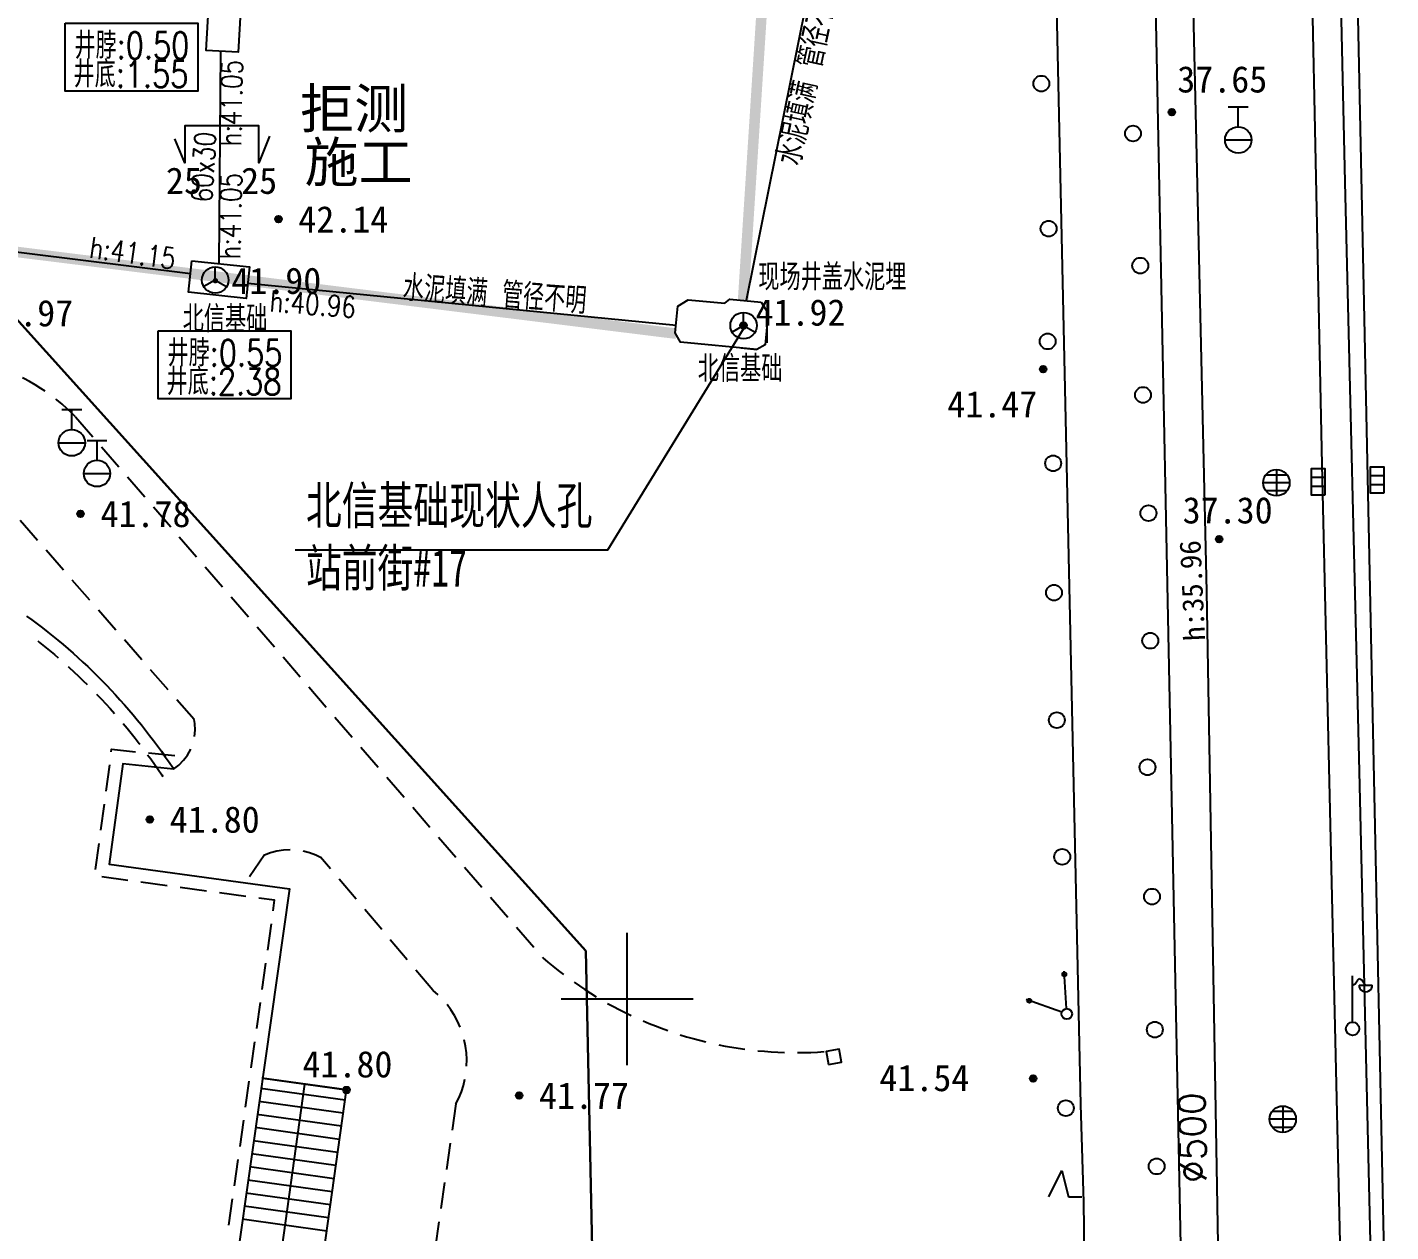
# Model space of a CAD drawing. Extents: x 501830 to 502977, y 299930 to 300245.
# Drawn here: x 502577.3 to 502628.9, y 300041.2 to 300086.7 of the extents above; entities that cross this region are included whole.
import ezdxf
from ezdxf.enums import TextEntityAlignment as Align
from ezdxf.lldxf.tags import DXFTag

# ---------------------------------------------------------------- set-up
doc = ezdxf.new("R2010")
doc.units = 0
doc.linetypes.add('2312', pattern=[0.3, 0.2, -0.1])
doc.linetypes.add('444', pattern=[0.3, 0.2, -0.1])
for name, color, linetype in [('BJ02', 7, 'Continuous'), ('BJ03', 7, 'Continuous'), ('BJ04', 7, 'Continuous'), ('BJ05', 7, 'Continuous'), ('BJ08', 7, 'Continuous'), ('BJ09', 7, 'Continuous'), ('TK', 7, 'Continuous'), ('新建北信', 13, 'Continuous'), ('燃气注记', 6, 'Continuous'), ('燃气管线', 6, 'Continuous'), ('燃气高程表', 6, 'Continuous'), ('电信井', 3, 'Continuous'), ('电信断面图及编号', 3, 'Continuous'), ('电信注记', 3, 'Continuous'), ('电信管线', 3, 'Continuous'), ('电信高程表', 3, 'Continuous')]:
    doc.layers.add(name, color=color, linetype=linetype)
doc.layers.add('道路红线', color=11, linetype='Continuous', lineweight=30)
doc.styles.add('HZ', font='simplex.shx', dxfattribs={"bigfont": 'hztxt'})
doc.styles.add('HZTXT', font='romans', dxfattribs={"width": 0.7, "height": 4, "bigfont": 'HZTXT'})
doc.styles.get("Standard").update_dxf_attribs({"font": 'SIMFANG.TTF'})
doc.styles.add('粗等线', font='SIMHEI.TTF')
doc.linetypes.add('45003', pattern='A,1e-05,[136,bjxx.shx,S=0.075,R=0,X=-1e-05,Y=0],0.15', length=0.15001)
tags = doc.linetypes.add('DX', pattern='A,15,-5,[130,ltypeshp.shx,S=1,R=330,X=0,Y=0],-5,15', length=40).pattern_tags.tags
tags[16:17] = [DXFTag(74, 4), DXFTag(75, 0), DXFTag(340, '0'), DXFTag(46, 1.0), DXFTag(50, 0.0), DXFTag(44, 0.0), DXFTag(45, 0.0)]
tags[14:15] = [DXFTag(74, 4), DXFTag(75, 0), DXFTag(340, '0'), DXFTag(46, 1.0), DXFTag(50, 0.0), DXFTag(44, 0.0), DXFTag(45, 0.0)]
tags[4:5] = [DXFTag(74, 4), DXFTag(75, 0), DXFTag(340, '0'), DXFTag(46, 1.0), DXFTag(50, 0.0), DXFTag(44, 0.0), DXFTag(45, 0.0)]
doc.linetypes.add('TRQZ', pattern='A,15,[130,ltypeshp.shx,S=0.6,R=0,X=0,Y=0],-2.5,[133,ltypeshp.shx,S=0.05,R=0,X=0,Y=0],-2.5,[130,ltypeshp.shx,S=0.6,R=0,X=0,Y=0],15', length=35)

# ---------------------------------------------------------------- blocks, each defined once
blk = doc.blocks.new('236')
blk.add_lwpolyline([(-0.5, -0.5), (0.5, -0.5), (0.5, 0.5), (-0.5, 0.5)], close=True)
blk = doc.blocks.new('831')
for radius in [0.25, 0.15, 0.05]:
    blk.add_circle((0, 0), radius)
blk = doc.blocks.new('5323')
for p, q in [((-0.75, 2.5), (0.75, 2.5)), ((0, 1), (0, 2.5)), ((-0.99, 0), (0.99, 0))]:
    blk.add_line(p, q)
blk.add_circle((0, 0), 1)
blk = doc.blocks.new('5443')
for p, q in [((1, 0), (-1, 0)), ((-0.8, 0.6), (0.8, 0.6)), ((0, 0.99), (0, -0.99)), ((-0.8, -0.6), (0.8, -0.6))]:
    blk.add_line(p, q)
blk.add_circle((0, 0), 1)
blk = doc.blocks.new('5444')
for p, q in [((-0.34, 0.5), (-0.34, -0.5)), ((0.34, 0.5), (0.34, -0.5))]:
    blk.add_line(p, q)
blk.add_lwpolyline([(-1, -0.5), (-1, 0.5), (1, 0.5), (1, -0.5)], close=True)
blk = doc.blocks.new('9371')
blk.add_circle((0, 0), 0.6)
blk = doc.blocks.new('9373')
for p, q in [((-1.5, 0), (-0.5, 2)), ((-0.5, 2), (0, 0)), ((0, 0), (1, 0))]:
    blk.add_line(p, q)
blk = doc.blocks.new('35211')
for p, q in [((0, 0.5), (0, 4)), ((0, 3.29), (0.19, 3.39)), ((0.19, 3.39), (0.39, 3.69)), ((0.39, 3.69), (0.49, 3.79)), ((0.49, 3.79), (0.69, 3.69)), ((0.49, 3.29), (1.49, 3.29)), ((0.69, 3.69), (0.89, 3.39)), ((0.89, 3.39), (0.99, 3.29))]:
    blk.add_line(p, q)
blk.add_circle((0, 0), 0.5)
blk.add_arc((0.99, 3.29), 0.5, 179, 0)
blk = doc.blocks.new('通信井')
for q in [(-0.433, -0.25), (0, 0.5), (0.433, -0.25)]:
    blk.add_line((0, 0), q)
at = {"lineweight": -3}
blk.add_circle((0, 0), 0.5, dxfattribs=at)
blk = doc.blocks.new('acfgw')
at = {"color": 4}
for p, q in [((0, -5), (0, 5)), ((-5, 0), (5, 0))]:
    blk.add_line(p, q, dxfattribs=at)
blk = doc.blocks.new('GC200')
at = {"linetype": 'Continuous', "const_width": 0.2, "flags": 128}
blk.add_lwpolyline([(-0.1, 0, 1), (0.1, 0, 1)], format="xyb", close=True, dxfattribs=at)

msp = doc.modelspace()

# ---------------------------------------------------------------- linework, layer by layer
at = {"layer": 'BJ02', "linetype": 'Continuous'}
msp.add_lwpolyline([(502577.301, 300064.477), (502577.503, 300064.33), (502577.703, 300064.18), (502577.902, 300064.028), (502578.099, 300063.874), (502578.294, 300063.718), (502578.487, 300063.56), (502578.679, 300063.399), (502578.869, 300063.236), (502579.056, 300063.072), (502579.243, 300062.905), (502579.427, 300062.736), (502579.609, 300062.565), (502579.79, 300062.391), (502579.968, 300062.216), (502580.144, 300062.039), (502580.319, 300061.86), (502580.491, 300061.679), (502580.662, 300061.496), (502580.83, 300061.312), (502580.996, 300061.125), (502581.161, 300060.936), (502581.323, 300060.746), (502581.483, 300060.554), (502581.64, 300060.36), (502581.796, 300060.164), (502581.949, 300059.967), (502582.101, 300059.768), (502582.249, 300059.567), (502582.396, 300059.364), (502582.541, 300059.16), (502582.683, 300058.955), (502582.822, 300058.747), (502582.858, 300058.694), (502580.942, 300058.891), (502580.427, 300055.095), (502585.569, 300054.389), (502587.237, 300054.16), (502584.471, 300034.606)], dxfattribs=at)
at = {"layer": 'BJ02', "linetype": 'Continuous', "flags": 128}
for points in [[(502577.719, 300063.537), (502577.789, 300063.482), (502577.979, 300063.329), (502578.168, 300063.175), (502578.356, 300063.018), (502578.491, 300062.901)], [(502578.866, 300062.571), (502578.907, 300062.534), (502579.087, 300062.37), (502579.265, 300062.203), (502579.441, 300062.032), (502579.593, 300061.884)], [(502579.944, 300061.528), (502579.959, 300061.513), (502580.127, 300061.336), (502580.295, 300061.157), (502580.458, 300060.977), (502580.621, 300060.795), (502580.622, 300060.793)], [(502580.948, 300060.414), (502581.097, 300060.237), (502581.25, 300060.047), (502581.403, 300059.855), (502581.553, 300059.662), (502581.574, 300059.634)], [(502580.5, 300059.349), (502580.512, 300059.438), (502581.417, 300059.345)], [(502581.873, 300059.234), (502581.99, 300059.073), (502582.132, 300058.873), (502582.27, 300058.674), (502582.407, 300058.468), (502582.444, 300058.413)], [(502582.909, 300059.191), (502581.914, 300059.294)], [(502580.432, 300058.853), (502580.298, 300057.862)], [(502580.231, 300057.367), (502580.096, 300056.376)], [(502580.029, 300055.881), (502579.895, 300054.89)], [(502580.138, 300054.63), (502581.128, 300054.494)], [(502581.624, 300054.426), (502582.614, 300054.29)], [(502583.11, 300054.222), (502584.1, 300054.086)], [(502584.596, 300054.018), (502585.587, 300053.882)], [(502586.615, 300053.332), (502586.672, 300053.733), (502586.082, 300053.814)], [(502586.545, 300052.837), (502586.405, 300051.847)], [(502586.335, 300051.352), (502586.195, 300050.362)], [(502586.125, 300049.867), (502585.985, 300048.877)], [(502585.915, 300048.381), (502585.775, 300047.391)], [(502585.705, 300046.896), (502585.564, 300045.906)], [(502587.805, 300046.78), (502586.086, 300034.446)], [(502589.389, 300046.556), (502586.197, 300047.001)], [(502586.225, 300047.004), (502589.389, 300046.556)], [(502589.336, 300046.173), (502586.144, 300046.618)], [(502587.678, 300034.288), (502589.389, 300046.556)], [(502589.267, 300045.678), (502586.075, 300046.123)], [(502585.494, 300045.411), (502585.354, 300044.421)], [(502589.198, 300045.183), (502586.005, 300045.628)], [(502589.129, 300044.688), (502585.936, 300045.133)], [(502589.059, 300044.192), (502585.867, 300044.638)], [(502585.284, 300043.926), (502585.144, 300042.936)], [(502588.99, 300043.697), (502585.798, 300044.142)], [(502588.921, 300043.202), (502585.729, 300043.647)], [(502588.783, 300042.212), (502585.591, 300042.657)], [(502588.852, 300042.707), (502585.66, 300043.152)], [(502585.074, 300042.441), (502584.934, 300041.45)], [(502588.714, 300041.716), (502585.522, 300042.162)], [(502588.645, 300041.221), (502585.453, 300041.666)]]:
    msp.add_lwpolyline(points, dxfattribs=at)
at = {"layer": 'BJ04', "linetype": 'Continuous', "flags": 128}
for points in [[(502617.923, 300183.726), (502618.182, 300172.354), (502619.043, 300133.154), (502621.176, 300027.563)], [(502627.247, 300027.703), (502626.27, 300070.213), (502623.897, 300183.674)], [(502625.587, 300183.66), (502628.859, 300027.738)]]:
    msp.add_lwpolyline(points, dxfattribs=at)
at = {"layer": 'BJ04', "linetype": '45003', "ltscale": 5, "flags": 128}
for points in [[(502625.189, 300171.598), (502625.978, 300142.288), (502626.355, 300122.48), (502626.629, 300102.707), (502627.118, 300080.888), (502627.667, 300058.6), (502628.164, 300037.051), (502628.413, 300027.738)], [(502613.39, 300108.436), (502613.39, 300106.657), (502615.809, 300106.482), (502617.129, 300046.009), (502617.245, 300042.32), (502617.3, 300038.32)]]:
    msp.add_lwpolyline(points, dxfattribs=at)
at = {"layer": 'BJ04', "linetype": '444', "ltscale": 5, "flags": 128}
for points in [[(502579.152, 300072.015), (502579.01, 300072.155), (502578.827, 300072.326), (502578.639, 300072.49), (502578.446, 300072.649), (502578.248, 300072.801), (502578.045, 300072.947), (502577.837, 300073.087), (502577.626, 300073.22), (502577.41, 300073.347), (502577.19, 300073.466), (502576.967, 300073.578), (502576.74, 300073.684), (502576.511, 300073.782), (502576.278, 300073.873), (502576.042, 300073.957), (502575.804, 300074.033), (502575.564, 300074.101), (502575.321, 300074.162), (502575.077, 300074.216), (502574.831, 300074.261), (502574.584, 300074.299), (502574.336, 300074.329)], [(502579.152, 300072.015), (502596.811, 300051.556)], [(502583.632, 300060.56), (502576.878, 300068.296)], [(502582.858, 300058.694), (502583.057, 300058.845), (502583.233, 300059.022), (502583.383, 300059.222), (502583.503, 300059.441), (502583.592, 300059.674), (502583.648, 300059.918), (502583.67, 300060.167), (502583.656, 300060.416), (502583.632, 300060.56)], [(502586.288, 300055.448), (502586.521, 300055.537), (502586.763, 300055.602), (502587.009, 300055.641), (502587.259, 300055.654), (502587.508, 300055.642), (502587.755, 300055.604), (502587.997, 300055.541), (502588.231, 300055.453), (502588.415, 300055.364)], [(502586.288, 300055.448), (502585.569, 300054.389)], [(502592.656, 300050.326), (502588.415, 300055.364)], [(502596.811, 300051.556), (502597.001, 300051.394), (502597.193, 300051.235), (502597.389, 300051.079), (502597.587, 300050.926), (502597.788, 300050.777), (502597.991, 300050.632), (502598.196, 300050.489), (502598.405, 300050.351), (502598.615, 300050.216), (502598.828, 300050.084), (502599.043, 300049.957), (502599.26, 300049.833), (502599.479, 300049.712), (502599.7, 300049.596), (502599.923, 300049.483), (502600.148, 300049.374), (502600.375, 300049.269), (502600.603, 300049.168), (502600.834, 300049.071), (502601.066, 300048.977), (502601.299, 300048.888), (502601.534, 300048.803), (502601.771, 300048.722), (502602.008, 300048.644), (502602.248, 300048.571), (502602.488, 300048.502), (502602.729, 300048.437), (502602.972, 300048.377), (502603.215, 300048.32), (502603.46, 300048.268), (502603.705, 300048.219), (502603.951, 300048.175), (502604.198, 300048.136), (502604.445, 300048.1), (502604.693, 300048.069), (502604.942, 300048.042), (502605.191, 300048.019), (502605.44, 300048), (502605.69, 300047.986), (502605.94, 300047.976), (502606.189, 300047.97), (502606.439, 300047.969), (502606.689, 300047.972), (502606.939, 300047.979), (502607.189, 300047.99), (502607.439, 300048.006), (502607.522, 300048.012)], [(502593.528, 300046.029), (502593.638, 300046.253), (502593.732, 300046.485), (502593.809, 300046.723), (502593.869, 300046.965), (502593.91, 300047.212), (502593.933, 300047.461), (502593.938, 300047.711), (502593.925, 300047.96), (502593.894, 300048.208), (502593.845, 300048.453), (502593.778, 300048.694), (502593.693, 300048.929), (502593.592, 300049.158), (502593.474, 300049.378), (502593.34, 300049.589), (502593.192, 300049.79), (502593.029, 300049.98), (502592.852, 300050.157), (502592.663, 300050.321), (502592.656, 300050.326)], [(502593.528, 300046.029), (502592.555, 300039.296)]]:
    msp.add_lwpolyline(points, dxfattribs=at)
at = {"layer": 'BJ05', "linetype": 'Continuous', "flags": 128}
for points in [[(502616.602, 300049.632), (502616.516, 300051.054)], [(502616.425, 300049.499), (502615.082, 300049.973)]]:
    msp.add_lwpolyline(points, dxfattribs=at)
at = {"layer": 'BJ05', "linetype": 'Continuous'}
for centre, radius in [((502616.523, 300050.929), 0.075), ((502615.2, 300049.931), 0.075), ((502616.614, 300049.432), 0.2), ((502616.614, 300049.432), 0.2)]:
    msp.add_circle(centre, radius, dxfattribs=at)
at = {"layer": '新建北信', "color": 40}
msp.add_line((502599.269, 300066.984), (502604.4, 300075.335), dxfattribs=at)
at = {"layer": '新建北信', "color": 41}
msp.add_line((502587.451, 300066.984), (502599.269, 300066.984), dxfattribs=at)
at = {"layer": '新建北信', "color": 40, "linetype": '2312', "ltscale": 8, "const_width": 0.4}
for points in [[(502604.382, 300076.412), (502607.582, 300126.172)], [(502516.027, 300085.798), (502601.853, 300075.156)]]:
    msp.add_lwpolyline(points, dxfattribs=at)
at = {"layer": '燃气管线', "linetype": 'TRQZ', "ltscale": 0.4}
for p, q in [((502621.91, 300065.4, 35.96), (502620.55, 300123.99, 37.52)), ((502622.68, 300020.71, 34.9), (502621.91, 300065.4, 35.96))]:
    msp.add_line(p, q, dxfattribs=at)
at = {"layer": '电信井', "linetype": 'Continuous', "flags": 128}
for points, elevation in [([(502585.417, 300087.996), (502585.291, 300085.8), (502584.093, 300085.869), (502584.219, 300088.065), (502585.417, 300087.996)], 84.75), ([(502583.542, 300077.913), (502585.73, 300077.678), (502585.601, 300076.485), (502583.414, 300076.72), (502583.542, 300077.913)], 41.939)]:
    msp.add_lwpolyline(points, dxfattribs=dict(at, elevation=elevation))
at = {"layer": '电信断面图及编号'}
msp.add_lwpolyline([(502586.477, 300082.623), (502586.083, 300081.621), (502586.083, 300083.016), (502583.284, 300083.011), (502583.285, 300081.62), (502582.908, 300082.522)], dxfattribs=at)
at = {"layer": '电信注记', "linetype": 'Continuous'}
for points in [[(502578.761, 300086.895), (502583.775, 300086.895), (502583.775, 300084.323), (502578.761, 300084.323)], [(502582.277, 300075.266), (502587.291, 300075.266), (502587.291, 300072.694), (502582.277, 300072.694)]]:
    msp.add_lwpolyline(points, close=True, dxfattribs=at)
at = {"layer": '电信管线', "linetype": 'DX', "ltscale": 0.5, "flags": 128}
for points, elevation in [([(502607.877, 300093.166), (502604.503, 300076.406)], 41.986), ([(502584.582, 300077.801), (502584.64, 300085.837)], 41.939), ([(502585.664, 300077.068), (502601.853, 300075.48)], 41.939)]:
    msp.add_lwpolyline(points, dxfattribs=dict(at, elevation=elevation))
msp.add_lwpolyline([(502516.044, 300085.815), (502583.49, 300077.426)], dxfattribs=at)
at = {"layer": '电信管线', "linetype": 'Continuous', "ltscale": 0.5, "flags": 128}
for points in [[(502605.069, 300076.353), (502605.33, 300075.926), (502605.217, 300074.732), (502604.899, 300074.561), (502602.012, 300074.835), (502601.815, 300075.183), (502601.911, 300076.195), (502602.309, 300076.433), (502602.309, 300076.433), (502603.685, 300076.303), (502603.875, 300076.466), (502605.069, 300076.353), (502605.069, 300076.353)], [(502605.282, 300075.412), (502605.282, 300076.012), (502605.282, 300074.812)], [(502604.302, 300074.617), (502604.899, 300074.561), (502602.012, 300074.835)]]:
    msp.add_lwpolyline(points, dxfattribs=at)
at = {"layer": '道路红线', "color": 40}
for p, q in [((502576.893, 300075.742), (502598.431, 300051.817)), ((502598.431, 300051.817), (502599.587, 300000))]:
    msp.add_line(p, q, dxfattribs=at)

# ---------------------------------------------------------------- block references
at = {"layer": 'BJ02', "linetype": 'Continuous', "xscale": 0.4999999999942156, "yscale": 0.5, "zscale": 0.5, "rotation": 9.999999998905006}
msp.add_blockref('236', (502607.812, 300047.809), dxfattribs=at)
at = {"layer": 'BJ03', "linetype": 'Continuous', "xscale": 0.5, "yscale": 0.5, "zscale": 0.5}
msp.add_blockref('35211', (502627.418, 300048.873), dxfattribs=at)
at = {"layer": 'BJ05', "linetype": 'Continuous', "xscale": 0.5, "yscale": 0.5, "zscale": 0.5}
for name, p in [('5323', (502623.096, 300082.48)), ('5323', (502579.009, 300071.032)), ('5323', (502579.962, 300069.871)), ('5443', (502624.537, 300069.52)), ('5443', (502624.777, 300045.45))]:
    msp.add_blockref(name, p, dxfattribs=at)
at = {"layer": 'BJ05', "linetype": 'Continuous', "xscale": 0.5, "yscale": 0.5, "zscale": 0.5, "rotation": 90}
for p in [(502626.115, 300069.555), (502628.344, 300069.625)]:
    msp.add_blockref('5444', p, dxfattribs=at)
at = {"layer": 'BJ08', "linetype": 'Continuous', "xscale": 0.5, "yscale": 0.5, "zscale": 0.5}
for name, p in [('831', (502620.59, 300083.528, 37.65)), ('831', (502586.821, 300079.481, 42.14)), ('GC200', (502584.435, 300077.159, 41.939)), ('831', (502604.4, 300075.46)), ('831', (502615.719, 300073.817, 41.47)), ('831', (502579.342, 300068.343, 41.78)), ('831', (502622.373, 300067.389, 37.3)), ('831', (502581.96, 300056.787, 41.8)), ('831', (502615.342, 300046.987, 41.54)), ('831', (502589.389, 300046.556, 41.8)), ('831', (502595.915, 300046.346, 41.77))]:
    msp.add_blockref(name, p, dxfattribs=at)
at = {"layer": 'BJ09', "linetype": 'Continuous', "xscale": 0.5, "yscale": 0.5, "zscale": 0.5}
for name, p in [('9371', (502615.654, 300084.611)), ('9371', (502619.118, 300082.725)), ('9371', (502615.928, 300079.127)), ('9371', (502619.392, 300077.729)), ('9371', (502615.894, 300074.865)), ('9371', (502619.495, 300072.838)), ('9371', (502616.1, 300070.253)), ('9371', (502619.701, 300068.367)), ('9371', (502616.134, 300065.362)), ('9371', (502619.77, 300063.546)), ('9371', (502616.237, 300060.541)), ('9371', (502619.667, 300058.76)), ('9371', (502616.443, 300055.371)), ('9371', (502619.838, 300053.869)), ('9371', (502619.941, 300048.838)), ('9371', (502616.58, 300045.869)), ('9371', (502620.01, 300043.668)), ('9373', (502616.683, 300042.515))]:
    msp.add_blockref(name, p, dxfattribs=at)
at = {"layer": 'TK', "linetype": 'Continuous', "xscale": 0.5, "yscale": 0.5}
msp.add_blockref('acfgw', (502600, 300050), dxfattribs=at)
at = {"layer": '电信井', "linetype": 'Continuous', "ltscale": 0.5}
for p in [(502584.429, 300077.184, 41.939), (502604.4, 300075.46)]:
    msp.add_blockref('通信井', p, dxfattribs=at)

# ---------------------------------------------------------------- texts
at = {"layer": 'BJ02', "linetype": 'Continuous'}
for s, p in [('拒测', (502589.681, 300083.669)), ('施工', (502589.849, 300081.644))]:
    msp.add_text(s, height=1.5, dxfattribs=at).set_placement(p, align=Align.MIDDLE_CENTER)
at = {"layer": 'BJ08', "linetype": 'Continuous'}
for s, p in [('37.65', (502620.791, 300084.275)), ('42.14', (502587.571, 300078.981)), ('41.92', (502604.85, 300075.46, -41.69)), ('41.47', (502612.099, 300071.989)), ('37.30', (502620.995, 300067.979)), ('41.78', (502580.094, 300067.84)), ('41.80', (502582.711, 300056.285)), ('41.80', (502587.727, 300047.031)), ('41.54', (502609.532, 300046.512)), ('41.77', (502596.667, 300045.843))]:
    msp.add_text(s, height=1, dxfattribs=at).set_placement(p)
for s, p in [('41.90', (502585.035, 300077.159, 41.939)), ('41.97', (502575.661, 300075.933, 41.975))]:
    msp.add_text(s, height=1, dxfattribs=at).set_placement(p, align=Align.MIDDLE_LEFT)
at = {"layer": '新建北信', "color": 1, "insert": (502587.86, 300069.372), "char_height": 1.4175, "attachment_point": 1, "style": 'HZTXT'}
msp.add_mtext('{\\fSimSun|b0|i0|c134|p2;北信基础现状人孔\\P站前街#17}', dxfattribs=at)
at = {"layer": '燃气注记', "style": 'HZ'}
msp.add_text('%%c500', height=1, rotation=90.9856, dxfattribs=at).set_placement((502621.895, 300043.048))
at = {"layer": '燃气高程表'}
msp.add_text('h:35.96', height=0.8, rotation=92.6784, dxfattribs=at).set_placement((502621.044, 300063.518), align=Align.TOP_LEFT)
at = {"layer": '电信断面图及编号', "style": '粗等线'}
for p in [(502583.248, 300080.936), (502586.09, 300080.932)]:
    msp.add_text('25', height=1, rotation=0.2718, dxfattribs=at).set_placement(p, align=Align.MIDDLE)
at = {"layer": '电信注记', "style": 'HZ', "width": 0.8}
for rotation, p in [(77.8589, (502606.77, 300084.974, 41.939)), (355.7025, (502594.998, 300076.702, 41.939))]:
    msp.add_text('水泥填满 管径不明', height=1, rotation=rotation, dxfattribs=at).set_placement(p, align=Align.MIDDLE)
for s, p in [('井脖:0.50', (502581.279, 300086.099)), ('井底:1.55', (502581.244, 300085.018)), ('现场井盖水泥埋', (502607.756, 300077.341)), ('北信基础', (502584.8, 300075.766)), ('井脖:0.55', (502584.795, 300074.47)), ('北信基础', (502604.268, 300073.883)), ('井底:2.38', (502584.76, 300073.389))]:
    msp.add_text(s, height=1, dxfattribs=at).set_placement(p, align=Align.MIDDLE)
msp.add_text('60x30', height=0.8, rotation=86.7841, dxfattribs=at).set_placement((502584.313, 300080.107, 83.729))
at = {"layer": '电信高程表', "style": 'HZ', "width": 0.8}
for s, rotation, p in [('h:41.05', 88.9279, (502585.407, 300082.239, -83.865)), ('h:41.05', 88.9279, (502585.376, 300077.964, -83.865)), ('h:41.15', 352.0511, (502579.635, 300078.033, -83.865)), ('h:40.96', 355.6516, (502586.461, 300076.001, -41.926))]:
    msp.add_text(s, height=0.8, rotation=rotation, dxfattribs=at).set_placement(p)

doc.saveas('drawing.dxf')
